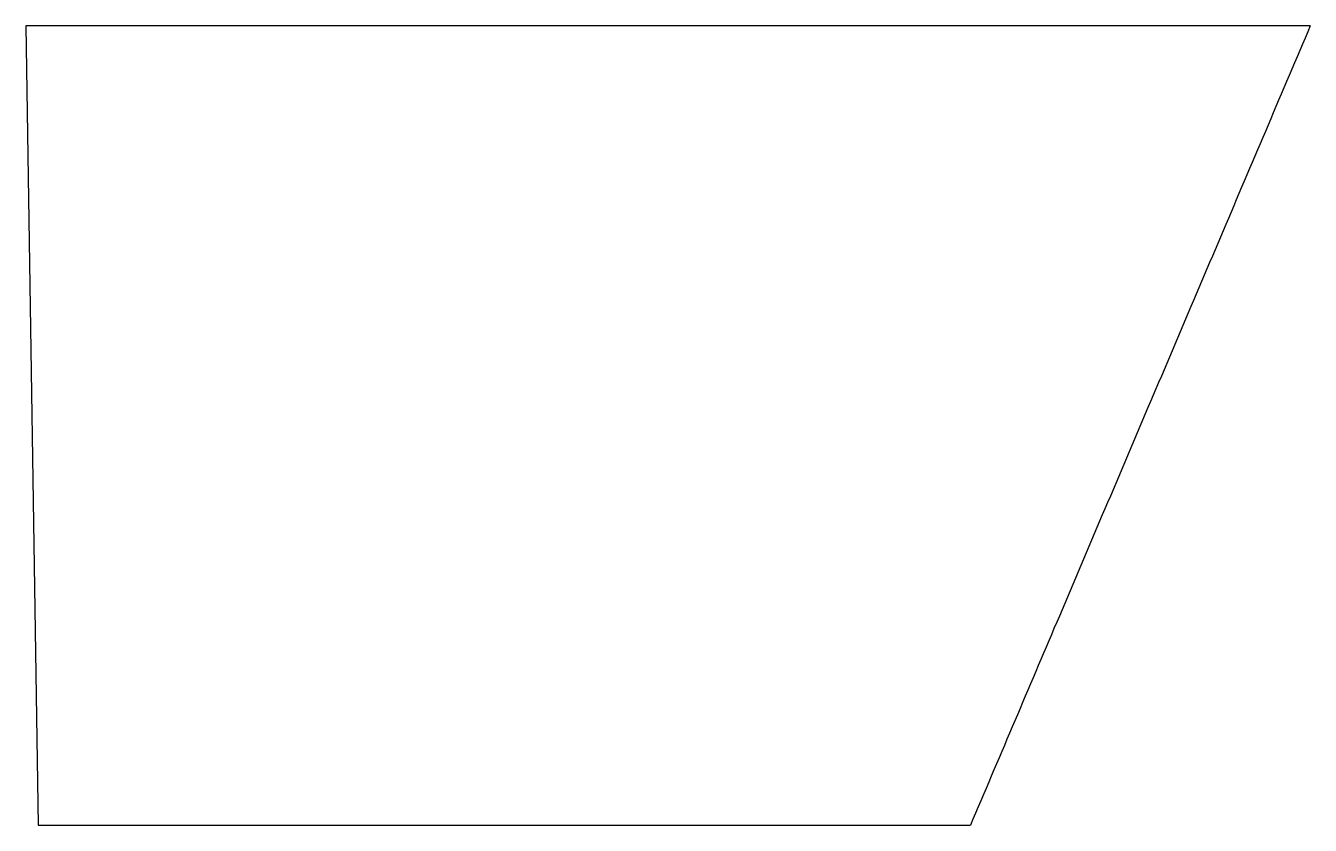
# Model space of a CAD drawing. Header units: millimetres. Extents: x 0 to 445, y -277 to 0.
import ezdxf

# ---------------------------------------------------------------- set-up
doc = ezdxf.new("R2010")
doc.units = ezdxf.units.MM

msp = doc.modelspace()

# ---------------------------------------------------------------- linework, layer by layer
msp.add_lwpolyline([(445.13, 0), (0, 0), (4.32, -277.1), (327.34, -277.1)])
msp.add_open_spline([(445.13, 0), (435.36, -22.97), (425.6, -45.95), (405.91, -92.26), (395.99, -115.6), (386.07, -138.93), (376.15, -162.27), (366.23, -185.61), (346.66, -231.66), (337, -254.38), (327.34, -277.1)], degree=3, knots=[-30.3114, -30.3114, -30.3114, -30.3114, -22.822307, -22.822307, -15.214984, -15.214984, -15.214984, -7.607492, -7.607492, -0.202219, -0.202219, -0.202219, -0.202219])

doc.saveas('drawing.dxf')
